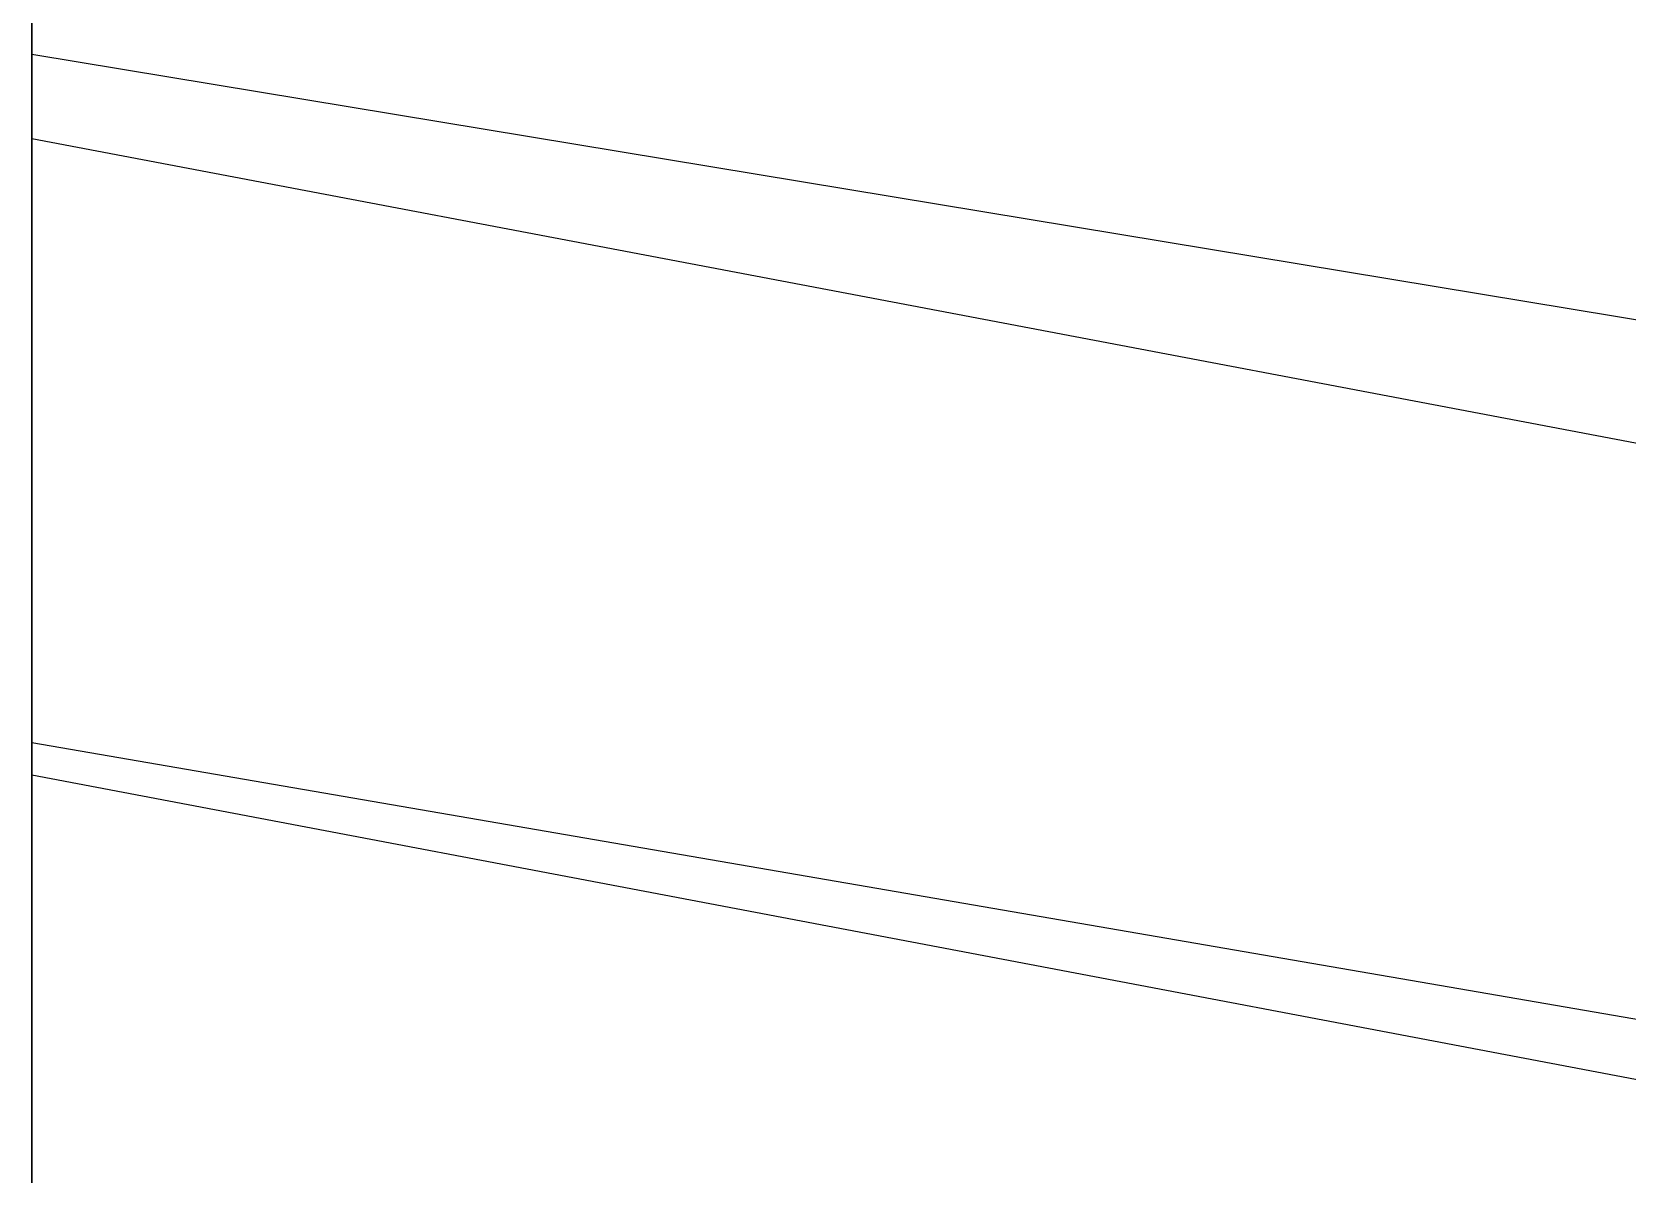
# Model space of a CAD drawing. Extents: x -429 to 429, y -1 to 209.
# Drawn here: x 0.008 to 0.2536, y 0.0425 to 0.2185 of the extents above; entities that cross this region are included whole.
import ezdxf

# ---------------------------------------------------------------- set-up
doc = ezdxf.new("R2010")
doc.units = 0

msp = doc.modelspace()

# ---------------------------------------------------------------- linework, layer by layer
at = {"layer": 'default', "color": 5, "linetype": 'CONTINUOUS'}
for p, q in [((0.008, 0.215, 1.036), (0.008, 0.354, 1.43)), ((0.008, 0.334, -2.073), (0.008, 0.202, -1.662)), ((2.086, -0.129, 1.194), (0.008, 0.215, 1.036)), ((0.008, 0.109, 0.646), (0.008, 0.215, 1.036)), ((2.095, -0.194, -1.731), (0.008, 0.202, -1.662)), ((0.008, 0.202, -1.662), (0.008, 0.104, -1.261)), ((2.087, -0.25, 0.779), (0.008, 0.109, 0.646)), ((0.008, 0.036, 0.264), (0.008, 0.109, 0.646)), ((2.094, -0.292, -1.299), (0.008, 0.104, -1.261)), ((0.008, 0.104, -1.261), (0.008, 0.039, -0.87))]:
    msp.add_line(p, q, dxfattribs=at)

doc.saveas('drawing.dxf')
